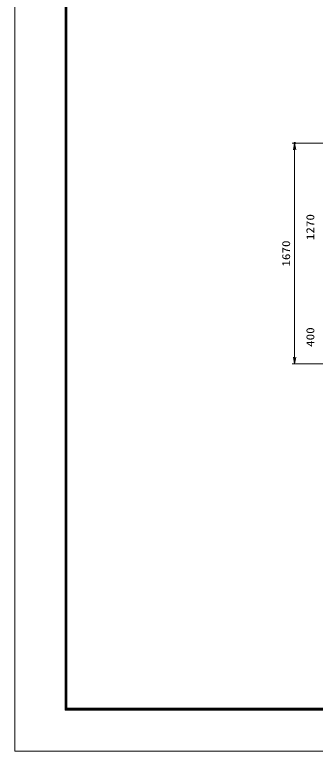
# Model space of a CAD drawing. Units: millimetres at full size, sheet at 1:20; details may follow other scales. Extents: x -5940 to 5940, y -4200 to 4200.
# Drawn here: x -5940 to -3662, y -4200 to 1371 of the extents above; entities that cross this region are included whole.
import ezdxf
from ezdxf.enums import TextEntityAlignment as Align

# ---------------------------------------------------------------- set-up
doc = ezdxf.new("R2010")
doc.units = ezdxf.units.MM
doc.header["$LTSCALE"] = 20
doc.header["$PDMODE"] = 32
doc.header["$PDSIZE"] = 10
for name, color, linetype, lineweight in [('0-0_D-TTL', 7, 'Continuous', 18), ('0-2_寸法線', 4, 'Continuous', 18), ('0-3_0', 7, 'Continuous', 18)]:
    doc.layers.add(name, color=color, linetype=linetype, lineweight=lineweight)
doc.layers.add('0-4_Defpoints', color=7, linetype='Continuous')
doc.styles.add('ＭＳ ゴシック', font='')
doc.styles.get('ＭＳ ゴシック').set_extended_font_data('MS Gothic')

# ---------------------------------------------------------------- blocks, each defined once
blk = doc.blocks.new('_Open')
at = {"layer": '0-3_0'}
blk.add_line((-20, 3.333), (0, 0), dxfattribs=at)
blk.add_lwpolyline([(-20, -3.333), (0, 0), (-20, 0)], dxfattribs=at)

msp = doc.modelspace()

# ---------------------------------------------------------------- linework, layer by layer
at = {"layer": '0-0_D-TTL'}
for points in [[(-5939.8, -4200.12), (5940.2, -4200.12), (5940.2, 4199.88), (-5939.8, 4199.88)], [(-5557.95, 3889.6), (5558.34, 3889.6), (5558.34, -3888.97), (-5557.95, -3888.97)], [(-5554.41, 3886.06), (5554.8, 3886.06), (5554.8, -3885.44), (-5554.41, -3885.44)], [(-5550.87, 3882.53), (5551.27, 3882.53), (5551.27, -3881.9), (-5550.87, -3881.9)], [(-5547.34, 3878.99), (5547.73, 3878.99), (5547.73, -3878.37), (-5547.34, -3878.37)], [(-5543.8, 3875.45), (5544.2, 3875.45), (5544.2, -3874.83), (-5543.8, -3874.83)]]:
    msp.add_lwpolyline(points, close=True, dxfattribs=at)
at = {"layer": '0-2_寸法線'}
for p, q in [((-2610.96, 400.58), (-3838.62, 400.58)), ((-3818.62, -1269.42), (-3818.62, 400.58)), ((-2610.96, -1269.42), (-3838.62, -1269.42))]:
    msp.add_line(p, q, dxfattribs=at)
at = {"layer": '0-4_Defpoints'}
msp.add_point((-3818.62, 400.58), dxfattribs=at)

# ---------------------------------------------------------------- block references
at = {"layer": '0-2_寸法線', "xscale": 2.5, "yscale": 2.5}
for p, rotation in [((-3818.62, 400.58), 90), ((-3818.62, -1269.42), 270)]:
    msp.add_blockref('_Open', p, dxfattribs=dict(at, rotation=rotation))

# ---------------------------------------------------------------- texts
at = {"layer": '0-2_寸法線', "color": 254, "style": 'ＭＳ ゴシック', "width": 1.2}
for s, p in [('1270', (-3651.82, -334.02)), ('1670', (-3834.96, -534.02)), ('400', (-3651.82, -1141.42))]:
    msp.add_text(s, height=60.56, rotation=90, dxfattribs=at).set_placement(p, align=Align.BOTTOM_LEFT)

doc.saveas('drawing.dxf')
